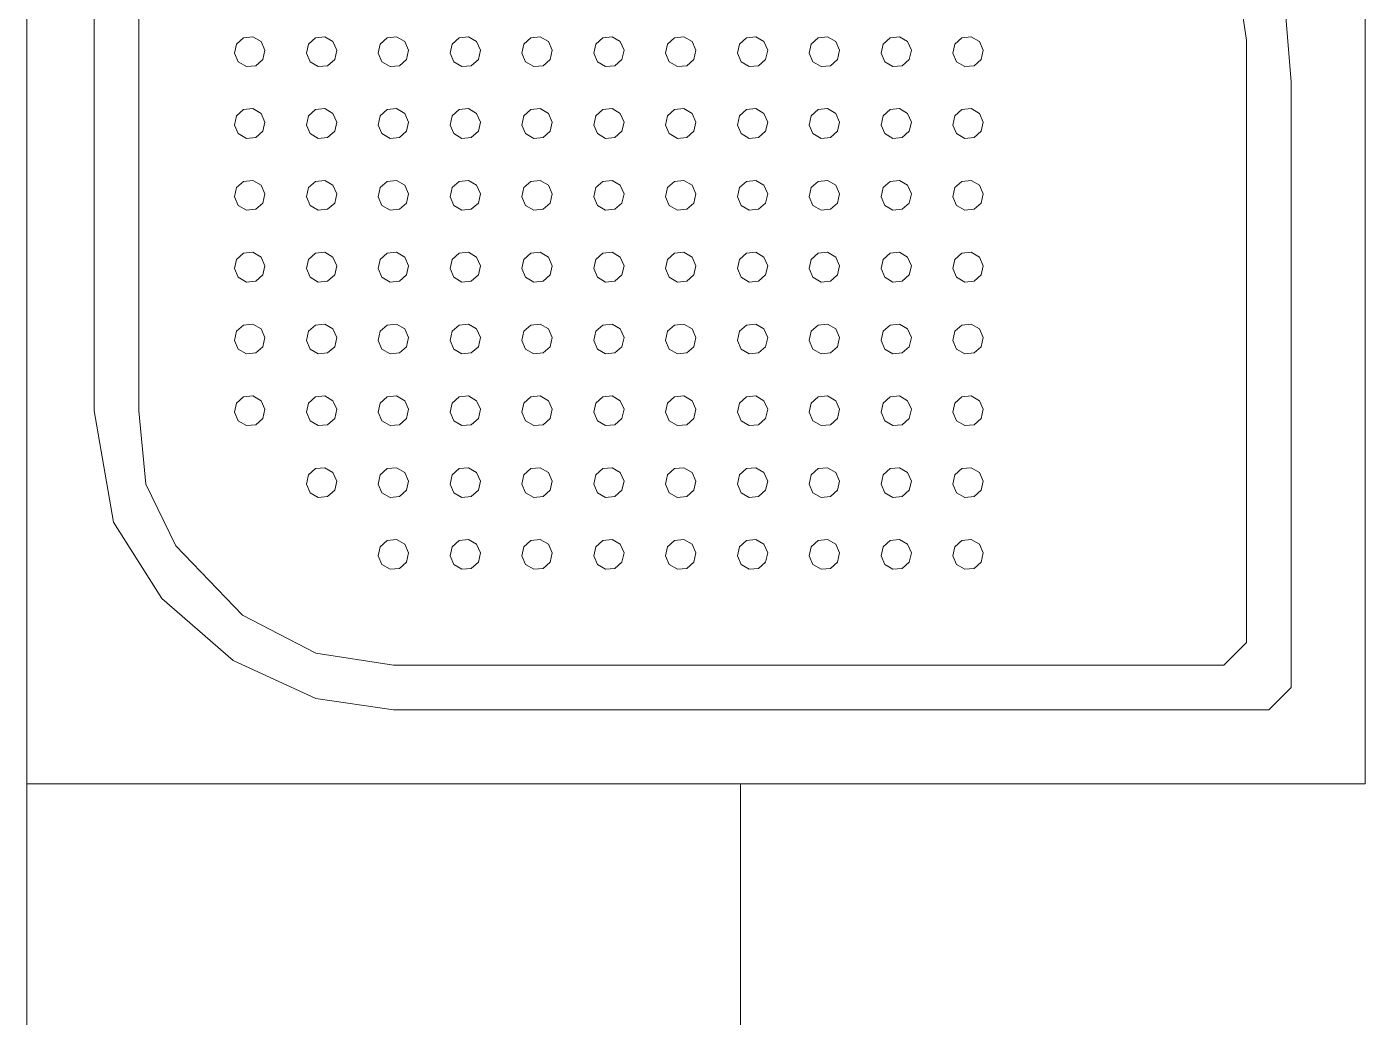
# Model space of a CAD drawing. Header units: millimetres. Extents: x -32 to 1412, y -324 to 2887.
# Drawn here: x 1043.791 to 1044.541, y 2057.228 to 2057.784 of the extents above; entities that cross this region are included whole.
import ezdxf

# ---------------------------------------------------------------- set-up
doc = ezdxf.new("R2010")
doc.units = ezdxf.units.MM
doc.header["$LTSCALE"] = 0.5
doc.layers.add('arquitetura', color=252, linetype='CONTINUOUS', lineweight=5)

msp = doc.modelspace()

# ---------------------------------------------------------------- linework, layer by layer
at = {"layer": 'arquitetura', "color": 252}
for p, q in [((1043.79123, 2058.10913), (1043.79123, 2057.35913)), ((1043.79123, 2058.10913), (1043.79123, 2056.40913)), ((1043.79123, 2057.77643), (1043.79123, 2056.67643)), ((1043.79123, 2056.67643), (1043.79123, 2057.77643)), ((1043.79123, 2057.35913), (1044.19123, 2057.35913)), ((1044.19123, 2057.20913), (1044.19123, 2057.35913))]:
    msp.add_line(p, q, dxfattribs=at)
at = {"layer": 'arquitetura'}
for p, q in [((1043.82895, 2057.5683), (1043.82895, 2058.05884)), ((1043.85411, 2057.5683), (1043.85411, 2058.03368)), ((1044.47462, 2057.77601), (1044.46981, 2057.80928)), ((1044.49977, 2057.7527), (1044.49683, 2057.78919)), ((1043.9088, 2057.77387), (1043.91274, 2057.77737)), ((1043.91274, 2057.77737), (1043.918, 2057.77788)), ((1043.918, 2057.77788), (1043.92254, 2057.77521)), ((1043.92254, 2057.77521), (1043.92465, 2057.77037)), ((1043.94905, 2057.77387), (1043.95299, 2057.77737)), ((1043.95299, 2057.77737), (1043.95824, 2057.77788)), ((1043.95824, 2057.77788), (1043.96279, 2057.77521)), ((1043.96279, 2057.77521), (1043.9649, 2057.77037)), ((1043.9893, 2057.77387), (1043.99324, 2057.77737)), ((1043.99324, 2057.77737), (1043.99849, 2057.77788)), ((1043.99849, 2057.77788), (1044.00304, 2057.77521)), ((1044.00304, 2057.77521), (1044.00515, 2057.77037)), ((1044.02955, 2057.77387), (1044.03349, 2057.77737)), ((1044.03349, 2057.77737), (1044.03874, 2057.77788)), ((1044.03874, 2057.77788), (1044.04329, 2057.77521)), ((1044.04329, 2057.77521), (1044.0454, 2057.77037)), ((1044.06979, 2057.77387), (1044.07374, 2057.77737)), ((1044.07374, 2057.77737), (1044.07899, 2057.77788)), ((1044.07899, 2057.77788), (1044.08354, 2057.77521)), ((1044.08354, 2057.77521), (1044.08565, 2057.77037)), ((1044.11004, 2057.77387), (1044.11399, 2057.77737)), ((1044.11399, 2057.77737), (1044.11924, 2057.77788)), ((1044.11924, 2057.77788), (1044.12379, 2057.77521)), ((1044.12379, 2057.77521), (1044.1259, 2057.77037)), ((1044.15029, 2057.77387), (1044.15424, 2057.77737)), ((1044.15424, 2057.77737), (1044.15949, 2057.77788)), ((1044.15949, 2057.77788), (1044.16404, 2057.77521)), ((1044.16404, 2057.77521), (1044.16615, 2057.77037)), ((1044.19054, 2057.77387), (1044.19449, 2057.77737)), ((1044.19449, 2057.77737), (1044.19974, 2057.77788)), ((1044.19974, 2057.77788), (1044.20429, 2057.77521)), ((1044.20429, 2057.77521), (1044.2064, 2057.77037)), ((1044.23079, 2057.77387), (1044.23474, 2057.77737)), ((1044.23474, 2057.77737), (1044.23999, 2057.77788)), ((1044.23999, 2057.77788), (1044.24454, 2057.77521)), ((1044.24454, 2057.77521), (1044.24665, 2057.77037)), ((1044.27104, 2057.77387), (1044.27499, 2057.77737)), ((1044.27499, 2057.77737), (1044.28024, 2057.77788)), ((1044.28024, 2057.77788), (1044.28479, 2057.77521)), ((1044.28479, 2057.77521), (1044.2869, 2057.77037)), ((1044.31129, 2057.77387), (1044.31524, 2057.77737)), ((1044.31524, 2057.77737), (1044.32049, 2057.77788)), ((1044.32049, 2057.77788), (1044.32504, 2057.77521)), ((1044.32504, 2057.77521), (1044.32715, 2057.77037)), ((1044.47462, 2057.77601), (1044.47462, 2057.43833)), ((1043.90766, 2057.76872), (1043.9088, 2057.77387)), ((1043.90977, 2057.76388), (1043.90766, 2057.76872)), ((1043.92465, 2057.77037), (1043.92352, 2057.76522)), ((1043.94791, 2057.76872), (1043.94905, 2057.77387)), ((1043.95002, 2057.76388), (1043.94791, 2057.76872)), ((1043.9649, 2057.77037), (1043.96377, 2057.76522)), ((1043.98816, 2057.76872), (1043.9893, 2057.77387)), ((1043.99027, 2057.76388), (1043.98816, 2057.76872)), ((1044.00515, 2057.77037), (1044.00402, 2057.76522)), ((1044.02841, 2057.76872), (1044.02955, 2057.77387)), ((1044.03052, 2057.76388), (1044.02841, 2057.76872)), ((1044.0454, 2057.77037), (1044.04427, 2057.76522)), ((1044.06866, 2057.76872), (1044.06979, 2057.77387)), ((1044.07077, 2057.76388), (1044.06866, 2057.76872)), ((1044.08565, 2057.77037), (1044.08452, 2057.76522)), ((1044.10891, 2057.76872), (1044.11004, 2057.77387)), ((1044.11102, 2057.76388), (1044.10891, 2057.76872)), ((1044.1259, 2057.77037), (1044.12476, 2057.76522)), ((1044.14916, 2057.76872), (1044.15029, 2057.77387)), ((1044.15127, 2057.76388), (1044.14916, 2057.76872)), ((1044.16615, 2057.77037), (1044.16501, 2057.76522)), ((1044.18941, 2057.76872), (1044.19054, 2057.77387)), ((1044.19152, 2057.76388), (1044.18941, 2057.76872)), ((1044.2064, 2057.77037), (1044.20526, 2057.76522)), ((1044.22966, 2057.76872), (1044.23079, 2057.77387)), ((1044.23177, 2057.76388), (1044.22966, 2057.76872)), ((1044.24665, 2057.77037), (1044.24551, 2057.76522)), ((1044.26991, 2057.76872), (1044.27104, 2057.77387)), ((1044.27202, 2057.76388), (1044.26991, 2057.76872)), ((1044.2869, 2057.77037), (1044.28576, 2057.76522)), ((1044.31016, 2057.76872), (1044.31129, 2057.77387)), ((1044.31226, 2057.76388), (1044.31016, 2057.76872)), ((1044.32715, 2057.77037), (1044.32601, 2057.76522)), ((1043.91432, 2057.76121), (1043.90977, 2057.76388)), ((1043.91957, 2057.76172), (1043.91432, 2057.76121)), ((1043.92352, 2057.76522), (1043.91957, 2057.76172)), ((1043.95457, 2057.76121), (1043.95002, 2057.76388)), ((1043.95982, 2057.76172), (1043.95457, 2057.76121)), ((1043.96377, 2057.76522), (1043.95982, 2057.76172)), ((1043.99482, 2057.76121), (1043.99027, 2057.76388)), ((1044.00007, 2057.76172), (1043.99482, 2057.76121)), ((1044.00402, 2057.76522), (1044.00007, 2057.76172)), ((1044.03507, 2057.76121), (1044.03052, 2057.76388)), ((1044.04032, 2057.76172), (1044.03507, 2057.76121)), ((1044.04427, 2057.76522), (1044.04032, 2057.76172)), ((1044.07532, 2057.76121), (1044.07077, 2057.76388)), ((1044.08057, 2057.76172), (1044.07532, 2057.76121)), ((1044.08452, 2057.76522), (1044.08057, 2057.76172)), ((1044.11557, 2057.76121), (1044.11102, 2057.76388)), ((1044.12082, 2057.76172), (1044.11557, 2057.76121)), ((1044.12476, 2057.76522), (1044.12082, 2057.76172)), ((1044.15582, 2057.76121), (1044.15127, 2057.76388)), ((1044.16107, 2057.76172), (1044.15582, 2057.76121)), ((1044.16501, 2057.76522), (1044.16107, 2057.76172)), ((1044.19607, 2057.76121), (1044.19152, 2057.76388)), ((1044.20132, 2057.76172), (1044.19607, 2057.76121)), ((1044.20526, 2057.76522), (1044.20132, 2057.76172)), ((1044.23631, 2057.76121), (1044.23177, 2057.76388)), ((1044.24157, 2057.76172), (1044.23631, 2057.76121)), ((1044.24551, 2057.76522), (1044.24157, 2057.76172)), ((1044.27656, 2057.76121), (1044.27202, 2057.76388)), ((1044.28181, 2057.76172), (1044.27656, 2057.76121)), ((1044.28576, 2057.76522), (1044.28181, 2057.76172)), ((1044.31681, 2057.76121), (1044.31226, 2057.76388)), ((1044.32206, 2057.76172), (1044.31681, 2057.76121)), ((1044.32601, 2057.76522), (1044.32206, 2057.76172)), ((1044.49977, 2057.7527), (1044.49977, 2057.41317)), ((1043.9088, 2057.73362), (1043.91274, 2057.73712)), ((1043.91274, 2057.73712), (1043.918, 2057.73763)), ((1043.918, 2057.73763), (1043.92254, 2057.73496)), ((1043.94905, 2057.73362), (1043.95299, 2057.73712)), ((1043.95299, 2057.73712), (1043.95824, 2057.73763)), ((1043.95824, 2057.73763), (1043.96279, 2057.73496)), ((1043.9893, 2057.73362), (1043.99324, 2057.73712)), ((1043.99324, 2057.73712), (1043.99849, 2057.73763)), ((1043.99849, 2057.73763), (1044.00304, 2057.73496)), ((1044.02955, 2057.73362), (1044.03349, 2057.73712)), ((1044.03349, 2057.73712), (1044.03874, 2057.73763)), ((1044.03874, 2057.73763), (1044.04329, 2057.73496)), ((1044.06979, 2057.73362), (1044.07374, 2057.73712)), ((1044.07374, 2057.73712), (1044.07899, 2057.73763)), ((1044.07899, 2057.73763), (1044.08354, 2057.73496)), ((1044.11004, 2057.73362), (1044.11399, 2057.73712)), ((1044.11399, 2057.73712), (1044.11924, 2057.73763)), ((1044.11924, 2057.73763), (1044.12379, 2057.73496)), ((1044.15029, 2057.73362), (1044.15424, 2057.73712)), ((1044.15424, 2057.73712), (1044.15949, 2057.73763)), ((1044.15949, 2057.73763), (1044.16404, 2057.73496)), ((1044.19054, 2057.73362), (1044.19449, 2057.73712)), ((1044.19449, 2057.73712), (1044.19974, 2057.73763)), ((1044.19974, 2057.73763), (1044.20429, 2057.73496)), ((1044.23079, 2057.73362), (1044.23474, 2057.73712)), ((1044.23474, 2057.73712), (1044.23999, 2057.73763)), ((1044.23999, 2057.73763), (1044.24454, 2057.73496)), ((1044.27104, 2057.73362), (1044.27499, 2057.73712)), ((1044.27499, 2057.73712), (1044.28024, 2057.73763)), ((1044.28024, 2057.73763), (1044.28479, 2057.73496)), ((1044.31129, 2057.73362), (1044.31524, 2057.73712)), ((1044.31524, 2057.73712), (1044.32049, 2057.73763)), ((1044.32049, 2057.73763), (1044.32504, 2057.73496)), ((1043.90766, 2057.72847), (1043.9088, 2057.73362)), ((1043.92254, 2057.73496), (1043.92465, 2057.73012)), ((1043.92465, 2057.73012), (1043.92352, 2057.72497)), ((1043.94791, 2057.72847), (1043.94905, 2057.73362)), ((1043.96279, 2057.73496), (1043.9649, 2057.73012)), ((1043.9649, 2057.73012), (1043.96377, 2057.72497)), ((1043.98816, 2057.72847), (1043.9893, 2057.73362)), ((1044.00304, 2057.73496), (1044.00515, 2057.73012)), ((1044.00515, 2057.73012), (1044.00402, 2057.72497)), ((1044.02841, 2057.72847), (1044.02955, 2057.73362)), ((1044.04329, 2057.73496), (1044.0454, 2057.73012)), ((1044.0454, 2057.73012), (1044.04427, 2057.72497)), ((1044.06866, 2057.72847), (1044.06979, 2057.73362)), ((1044.08354, 2057.73496), (1044.08565, 2057.73012)), ((1044.08565, 2057.73012), (1044.08452, 2057.72497)), ((1044.10891, 2057.72847), (1044.11004, 2057.73362)), ((1044.12379, 2057.73496), (1044.1259, 2057.73012)), ((1044.1259, 2057.73012), (1044.12476, 2057.72497)), ((1044.14916, 2057.72847), (1044.15029, 2057.73362)), ((1044.16404, 2057.73496), (1044.16615, 2057.73012)), ((1044.16615, 2057.73012), (1044.16501, 2057.72497)), ((1044.18941, 2057.72847), (1044.19054, 2057.73362)), ((1044.20429, 2057.73496), (1044.2064, 2057.73012)), ((1044.2064, 2057.73012), (1044.20526, 2057.72497)), ((1044.22966, 2057.72847), (1044.23079, 2057.73362)), ((1044.24454, 2057.73496), (1044.24665, 2057.73012)), ((1044.24665, 2057.73012), (1044.24551, 2057.72497)), ((1044.26991, 2057.72847), (1044.27104, 2057.73362)), ((1044.28479, 2057.73496), (1044.2869, 2057.73012)), ((1044.2869, 2057.73012), (1044.28576, 2057.72497)), ((1044.31016, 2057.72847), (1044.31129, 2057.73362)), ((1044.32504, 2057.73496), (1044.32715, 2057.73012)), ((1044.32715, 2057.73012), (1044.32601, 2057.72497)), ((1043.90977, 2057.72363), (1043.90766, 2057.72847)), ((1043.91432, 2057.72096), (1043.90977, 2057.72363)), ((1043.92352, 2057.72497), (1043.91957, 2057.72147)), ((1043.95002, 2057.72363), (1043.94791, 2057.72847)), ((1043.95457, 2057.72096), (1043.95002, 2057.72363)), ((1043.96377, 2057.72497), (1043.95982, 2057.72147)), ((1043.99027, 2057.72363), (1043.98816, 2057.72847)), ((1043.99482, 2057.72096), (1043.99027, 2057.72363)), ((1044.00402, 2057.72497), (1044.00007, 2057.72147)), ((1044.03052, 2057.72363), (1044.02841, 2057.72847)), ((1044.03507, 2057.72096), (1044.03052, 2057.72363)), ((1044.04427, 2057.72497), (1044.04032, 2057.72147)), ((1044.07077, 2057.72363), (1044.06866, 2057.72847)), ((1044.07532, 2057.72096), (1044.07077, 2057.72363)), ((1044.08452, 2057.72497), (1044.08057, 2057.72147)), ((1044.11102, 2057.72363), (1044.10891, 2057.72847)), ((1044.11557, 2057.72096), (1044.11102, 2057.72363)), ((1044.12476, 2057.72497), (1044.12082, 2057.72147)), ((1044.15127, 2057.72363), (1044.14916, 2057.72847)), ((1044.15582, 2057.72096), (1044.15127, 2057.72363)), ((1044.16501, 2057.72497), (1044.16107, 2057.72147)), ((1044.19152, 2057.72363), (1044.18941, 2057.72847)), ((1044.19607, 2057.72096), (1044.19152, 2057.72363)), ((1044.20526, 2057.72497), (1044.20132, 2057.72147)), ((1044.23177, 2057.72363), (1044.22966, 2057.72847)), ((1044.23631, 2057.72096), (1044.23177, 2057.72363)), ((1044.24551, 2057.72497), (1044.24157, 2057.72147)), ((1044.27202, 2057.72363), (1044.26991, 2057.72847)), ((1044.27656, 2057.72096), (1044.27202, 2057.72363)), ((1044.28576, 2057.72497), (1044.28181, 2057.72147)), ((1044.31226, 2057.72363), (1044.31016, 2057.72847)), ((1044.31681, 2057.72096), (1044.31226, 2057.72363)), ((1044.32601, 2057.72497), (1044.32206, 2057.72147)), ((1043.91957, 2057.72147), (1043.91432, 2057.72096)), ((1043.95982, 2057.72147), (1043.95457, 2057.72096)), ((1044.00007, 2057.72147), (1043.99482, 2057.72096)), ((1044.04032, 2057.72147), (1044.03507, 2057.72096)), ((1044.08057, 2057.72147), (1044.07532, 2057.72096)), ((1044.12082, 2057.72147), (1044.11557, 2057.72096)), ((1044.16107, 2057.72147), (1044.15582, 2057.72096)), ((1044.20132, 2057.72147), (1044.19607, 2057.72096)), ((1044.24157, 2057.72147), (1044.23631, 2057.72096)), ((1044.28181, 2057.72147), (1044.27656, 2057.72096)), ((1044.32206, 2057.72147), (1044.31681, 2057.72096)), ((1043.90766, 2057.68822), (1043.9088, 2057.69337)), ((1043.9088, 2057.69337), (1043.91274, 2057.69687)), ((1043.91274, 2057.69687), (1043.918, 2057.69738)), ((1043.918, 2057.69738), (1043.92254, 2057.69471)), ((1043.92254, 2057.69471), (1043.92465, 2057.68987)), ((1043.94791, 2057.68822), (1043.94905, 2057.69337)), ((1043.94905, 2057.69337), (1043.95299, 2057.69687)), ((1043.95299, 2057.69687), (1043.95824, 2057.69738)), ((1043.95824, 2057.69738), (1043.96279, 2057.69471)), ((1043.96279, 2057.69471), (1043.9649, 2057.68987)), ((1043.98816, 2057.68822), (1043.9893, 2057.69337)), ((1043.9893, 2057.69337), (1043.99324, 2057.69687)), ((1043.99324, 2057.69687), (1043.99849, 2057.69738)), ((1043.99849, 2057.69738), (1044.00304, 2057.69471)), ((1044.00304, 2057.69471), (1044.00515, 2057.68987)), ((1044.02841, 2057.68822), (1044.02955, 2057.69337)), ((1044.02955, 2057.69337), (1044.03349, 2057.69687)), ((1044.03349, 2057.69687), (1044.03874, 2057.69738)), ((1044.03874, 2057.69738), (1044.04329, 2057.69471)), ((1044.04329, 2057.69471), (1044.0454, 2057.68987)), ((1044.06866, 2057.68822), (1044.06979, 2057.69337)), ((1044.06979, 2057.69337), (1044.07374, 2057.69687)), ((1044.07374, 2057.69687), (1044.07899, 2057.69738)), ((1044.07899, 2057.69738), (1044.08354, 2057.69471)), ((1044.08354, 2057.69471), (1044.08565, 2057.68987)), ((1044.10891, 2057.68822), (1044.11004, 2057.69337)), ((1044.11004, 2057.69337), (1044.11399, 2057.69687)), ((1044.11399, 2057.69687), (1044.11924, 2057.69738)), ((1044.11924, 2057.69738), (1044.12379, 2057.69471)), ((1044.12379, 2057.69471), (1044.1259, 2057.68987)), ((1044.14916, 2057.68822), (1044.15029, 2057.69337)), ((1044.15029, 2057.69337), (1044.15424, 2057.69687)), ((1044.15424, 2057.69687), (1044.15949, 2057.69738)), ((1044.15949, 2057.69738), (1044.16404, 2057.69471)), ((1044.16404, 2057.69471), (1044.16615, 2057.68987)), ((1044.18941, 2057.68822), (1044.19054, 2057.69337)), ((1044.19054, 2057.69337), (1044.19449, 2057.69687)), ((1044.19449, 2057.69687), (1044.19974, 2057.69738)), ((1044.19974, 2057.69738), (1044.20429, 2057.69471)), ((1044.20429, 2057.69471), (1044.2064, 2057.68987)), ((1044.22966, 2057.68822), (1044.23079, 2057.69337)), ((1044.23079, 2057.69337), (1044.23474, 2057.69687)), ((1044.23474, 2057.69687), (1044.23999, 2057.69738)), ((1044.23999, 2057.69738), (1044.24454, 2057.69471)), ((1044.24454, 2057.69471), (1044.24665, 2057.68987)), ((1044.26991, 2057.68822), (1044.27104, 2057.69337)), ((1044.27104, 2057.69337), (1044.27499, 2057.69687)), ((1044.27499, 2057.69687), (1044.28024, 2057.69738)), ((1044.28024, 2057.69738), (1044.28479, 2057.69471)), ((1044.28479, 2057.69471), (1044.2869, 2057.68987)), ((1044.31016, 2057.68822), (1044.31129, 2057.69337)), ((1044.31129, 2057.69337), (1044.31524, 2057.69687)), ((1044.31524, 2057.69687), (1044.32049, 2057.69738)), ((1044.32049, 2057.69738), (1044.32504, 2057.69471)), ((1044.32504, 2057.69471), (1044.32715, 2057.68987)), ((1043.90977, 2057.68338), (1043.90766, 2057.68822)), ((1043.92352, 2057.68472), (1043.91957, 2057.68122)), ((1043.92465, 2057.68987), (1043.92352, 2057.68472)), ((1043.95002, 2057.68338), (1043.94791, 2057.68822)), ((1043.96377, 2057.68472), (1043.95982, 2057.68122)), ((1043.9649, 2057.68987), (1043.96377, 2057.68472)), ((1043.99027, 2057.68338), (1043.98816, 2057.68822)), ((1044.00402, 2057.68472), (1044.00007, 2057.68122)), ((1044.00515, 2057.68987), (1044.00402, 2057.68472)), ((1044.03052, 2057.68338), (1044.02841, 2057.68822)), ((1044.04427, 2057.68472), (1044.04032, 2057.68122)), ((1044.0454, 2057.68987), (1044.04427, 2057.68472)), ((1044.07077, 2057.68338), (1044.06866, 2057.68822)), ((1044.08452, 2057.68472), (1044.08057, 2057.68122)), ((1044.08565, 2057.68987), (1044.08452, 2057.68472)), ((1044.11102, 2057.68338), (1044.10891, 2057.68822)), ((1044.12476, 2057.68472), (1044.12082, 2057.68122)), ((1044.1259, 2057.68987), (1044.12476, 2057.68472)), ((1044.15127, 2057.68338), (1044.14916, 2057.68822)), ((1044.16501, 2057.68472), (1044.16107, 2057.68122)), ((1044.16615, 2057.68987), (1044.16501, 2057.68472)), ((1044.19152, 2057.68338), (1044.18941, 2057.68822)), ((1044.20526, 2057.68472), (1044.20132, 2057.68122)), ((1044.2064, 2057.68987), (1044.20526, 2057.68472)), ((1044.23177, 2057.68338), (1044.22966, 2057.68822)), ((1044.24551, 2057.68472), (1044.24157, 2057.68122)), ((1044.24665, 2057.68987), (1044.24551, 2057.68472)), ((1044.27202, 2057.68338), (1044.26991, 2057.68822)), ((1044.28576, 2057.68472), (1044.28181, 2057.68122)), ((1044.2869, 2057.68987), (1044.28576, 2057.68472)), ((1044.31226, 2057.68338), (1044.31016, 2057.68822)), ((1044.32601, 2057.68472), (1044.32206, 2057.68122)), ((1044.32715, 2057.68987), (1044.32601, 2057.68472)), ((1043.91432, 2057.68071), (1043.90977, 2057.68338)), ((1043.91957, 2057.68122), (1043.91432, 2057.68071)), ((1043.95457, 2057.68071), (1043.95002, 2057.68338)), ((1043.95982, 2057.68122), (1043.95457, 2057.68071)), ((1043.99482, 2057.68071), (1043.99027, 2057.68338)), ((1044.00007, 2057.68122), (1043.99482, 2057.68071)), ((1044.03507, 2057.68071), (1044.03052, 2057.68338)), ((1044.04032, 2057.68122), (1044.03507, 2057.68071)), ((1044.07532, 2057.68071), (1044.07077, 2057.68338)), ((1044.08057, 2057.68122), (1044.07532, 2057.68071)), ((1044.11557, 2057.68071), (1044.11102, 2057.68338)), ((1044.12082, 2057.68122), (1044.11557, 2057.68071)), ((1044.15582, 2057.68071), (1044.15127, 2057.68338)), ((1044.16107, 2057.68122), (1044.15582, 2057.68071)), ((1044.19607, 2057.68071), (1044.19152, 2057.68338)), ((1044.20132, 2057.68122), (1044.19607, 2057.68071)), ((1044.23631, 2057.68071), (1044.23177, 2057.68338)), ((1044.24157, 2057.68122), (1044.23631, 2057.68071)), ((1044.27656, 2057.68071), (1044.27202, 2057.68338)), ((1044.28181, 2057.68122), (1044.27656, 2057.68071)), ((1044.31681, 2057.68071), (1044.31226, 2057.68338)), ((1044.32206, 2057.68122), (1044.31681, 2057.68071)), ((1043.9088, 2057.65312), (1043.91274, 2057.65662)), ((1043.91274, 2057.65662), (1043.918, 2057.65713)), ((1043.918, 2057.65713), (1043.92254, 2057.65446)), ((1043.94905, 2057.65312), (1043.95299, 2057.65662)), ((1043.95299, 2057.65662), (1043.95824, 2057.65713)), ((1043.95824, 2057.65713), (1043.96279, 2057.65446)), ((1043.9893, 2057.65312), (1043.99324, 2057.65662)), ((1043.99324, 2057.65662), (1043.99849, 2057.65713)), ((1043.99849, 2057.65713), (1044.00304, 2057.65446)), ((1044.02955, 2057.65312), (1044.03349, 2057.65662)), ((1044.03349, 2057.65662), (1044.03874, 2057.65713)), ((1044.03874, 2057.65713), (1044.04329, 2057.65446)), ((1044.06979, 2057.65312), (1044.07374, 2057.65662)), ((1044.07374, 2057.65662), (1044.07899, 2057.65713)), ((1044.07899, 2057.65713), (1044.08354, 2057.65446)), ((1044.11004, 2057.65312), (1044.11399, 2057.65662)), ((1044.11399, 2057.65662), (1044.11924, 2057.65713)), ((1044.11924, 2057.65713), (1044.12379, 2057.65446)), ((1044.15029, 2057.65312), (1044.15424, 2057.65662)), ((1044.15424, 2057.65662), (1044.15949, 2057.65713)), ((1044.15949, 2057.65713), (1044.16404, 2057.65446)), ((1044.19054, 2057.65312), (1044.19449, 2057.65662)), ((1044.19449, 2057.65662), (1044.19974, 2057.65713)), ((1044.19974, 2057.65713), (1044.20429, 2057.65446)), ((1044.23079, 2057.65312), (1044.23474, 2057.65662)), ((1044.23474, 2057.65662), (1044.23999, 2057.65713)), ((1044.23999, 2057.65713), (1044.24454, 2057.65446)), ((1044.27104, 2057.65312), (1044.27499, 2057.65662)), ((1044.27499, 2057.65662), (1044.28024, 2057.65713)), ((1044.28024, 2057.65713), (1044.28479, 2057.65446)), ((1044.31129, 2057.65312), (1044.31524, 2057.65662)), ((1044.31524, 2057.65662), (1044.32049, 2057.65713)), ((1044.32049, 2057.65713), (1044.32504, 2057.65446)), ((1043.90766, 2057.64797), (1043.9088, 2057.65312)), ((1043.90977, 2057.64313), (1043.90766, 2057.64797)), ((1043.92254, 2057.65446), (1043.92465, 2057.64962)), ((1043.92465, 2057.64962), (1043.92352, 2057.64447)), ((1043.94791, 2057.64797), (1043.94905, 2057.65312)), ((1043.95002, 2057.64313), (1043.94791, 2057.64797)), ((1043.96279, 2057.65446), (1043.9649, 2057.64962)), ((1043.9649, 2057.64962), (1043.96377, 2057.64447)), ((1043.98816, 2057.64797), (1043.9893, 2057.65312)), ((1043.99027, 2057.64313), (1043.98816, 2057.64797)), ((1044.00304, 2057.65446), (1044.00515, 2057.64962)), ((1044.00515, 2057.64962), (1044.00402, 2057.64447)), ((1044.02841, 2057.64797), (1044.02955, 2057.65312)), ((1044.03052, 2057.64313), (1044.02841, 2057.64797)), ((1044.04329, 2057.65446), (1044.0454, 2057.64962)), ((1044.0454, 2057.64962), (1044.04427, 2057.64447)), ((1044.06866, 2057.64797), (1044.06979, 2057.65312)), ((1044.07077, 2057.64313), (1044.06866, 2057.64797)), ((1044.08354, 2057.65446), (1044.08565, 2057.64962)), ((1044.08565, 2057.64962), (1044.08452, 2057.64447)), ((1044.10891, 2057.64797), (1044.11004, 2057.65312)), ((1044.11102, 2057.64313), (1044.10891, 2057.64797)), ((1044.12379, 2057.65446), (1044.1259, 2057.64962)), ((1044.1259, 2057.64962), (1044.12476, 2057.64447)), ((1044.14916, 2057.64797), (1044.15029, 2057.65312)), ((1044.15127, 2057.64313), (1044.14916, 2057.64797)), ((1044.16404, 2057.65446), (1044.16615, 2057.64962)), ((1044.16615, 2057.64962), (1044.16501, 2057.64447)), ((1044.18941, 2057.64797), (1044.19054, 2057.65312)), ((1044.19152, 2057.64313), (1044.18941, 2057.64797)), ((1044.20429, 2057.65446), (1044.2064, 2057.64962)), ((1044.2064, 2057.64962), (1044.20526, 2057.64447)), ((1044.22966, 2057.64797), (1044.23079, 2057.65312)), ((1044.23177, 2057.64313), (1044.22966, 2057.64797)), ((1044.24454, 2057.65446), (1044.24665, 2057.64962)), ((1044.24665, 2057.64962), (1044.24551, 2057.64447)), ((1044.26991, 2057.64797), (1044.27104, 2057.65312)), ((1044.27202, 2057.64313), (1044.26991, 2057.64797)), ((1044.28479, 2057.65446), (1044.2869, 2057.64962)), ((1044.2869, 2057.64962), (1044.28576, 2057.64447)), ((1044.31016, 2057.64797), (1044.31129, 2057.65312)), ((1044.31226, 2057.64313), (1044.31016, 2057.64797)), ((1044.32504, 2057.65446), (1044.32715, 2057.64962)), ((1044.32715, 2057.64962), (1044.32601, 2057.64447)), ((1043.91432, 2057.64046), (1043.90977, 2057.64313)), ((1043.91957, 2057.64097), (1043.91432, 2057.64046)), ((1043.92352, 2057.64447), (1043.91957, 2057.64097)), ((1043.95457, 2057.64046), (1043.95002, 2057.64313)), ((1043.95982, 2057.64097), (1043.95457, 2057.64046)), ((1043.96377, 2057.64447), (1043.95982, 2057.64097)), ((1043.99482, 2057.64046), (1043.99027, 2057.64313)), ((1044.00007, 2057.64097), (1043.99482, 2057.64046)), ((1044.00402, 2057.64447), (1044.00007, 2057.64097)), ((1044.03507, 2057.64046), (1044.03052, 2057.64313)), ((1044.04032, 2057.64097), (1044.03507, 2057.64046)), ((1044.04427, 2057.64447), (1044.04032, 2057.64097)), ((1044.07532, 2057.64046), (1044.07077, 2057.64313)), ((1044.08057, 2057.64097), (1044.07532, 2057.64046)), ((1044.08452, 2057.64447), (1044.08057, 2057.64097)), ((1044.11557, 2057.64046), (1044.11102, 2057.64313)), ((1044.12082, 2057.64097), (1044.11557, 2057.64046)), ((1044.12476, 2057.64447), (1044.12082, 2057.64097)), ((1044.15582, 2057.64046), (1044.15127, 2057.64313)), ((1044.16107, 2057.64097), (1044.15582, 2057.64046)), ((1044.16501, 2057.64447), (1044.16107, 2057.64097)), ((1044.19607, 2057.64046), (1044.19152, 2057.64313)), ((1044.20132, 2057.64097), (1044.19607, 2057.64046)), ((1044.20526, 2057.64447), (1044.20132, 2057.64097)), ((1044.23631, 2057.64046), (1044.23177, 2057.64313)), ((1044.24157, 2057.64097), (1044.23631, 2057.64046)), ((1044.24551, 2057.64447), (1044.24157, 2057.64097)), ((1044.27656, 2057.64046), (1044.27202, 2057.64313)), ((1044.28181, 2057.64097), (1044.27656, 2057.64046)), ((1044.28576, 2057.64447), (1044.28181, 2057.64097)), ((1044.31681, 2057.64046), (1044.31226, 2057.64313)), ((1044.32206, 2057.64097), (1044.31681, 2057.64046)), ((1044.32601, 2057.64447), (1044.32206, 2057.64097)), ((1043.90766, 2057.60772), (1043.9088, 2057.61287)), ((1043.9088, 2057.61287), (1043.91274, 2057.61637)), ((1043.91274, 2057.61637), (1043.918, 2057.61688)), ((1043.918, 2057.61688), (1043.92254, 2057.61421)), ((1043.92254, 2057.61421), (1043.92465, 2057.60938)), ((1043.94791, 2057.60772), (1043.94905, 2057.61287)), ((1043.94905, 2057.61287), (1043.95299, 2057.61637)), ((1043.95299, 2057.61637), (1043.95824, 2057.61688)), ((1043.95824, 2057.61688), (1043.96279, 2057.61421)), ((1043.96279, 2057.61421), (1043.9649, 2057.60938)), ((1043.98816, 2057.60772), (1043.9893, 2057.61287)), ((1043.9893, 2057.61287), (1043.99324, 2057.61637)), ((1043.99324, 2057.61637), (1043.99849, 2057.61688)), ((1043.99849, 2057.61688), (1044.00304, 2057.61421)), ((1044.00304, 2057.61421), (1044.00515, 2057.60938)), ((1044.02841, 2057.60772), (1044.02955, 2057.61287)), ((1044.02955, 2057.61287), (1044.03349, 2057.61637)), ((1044.03349, 2057.61637), (1044.03874, 2057.61688)), ((1044.03874, 2057.61688), (1044.04329, 2057.61421)), ((1044.04329, 2057.61421), (1044.0454, 2057.60938)), ((1044.06866, 2057.60772), (1044.06979, 2057.61287)), ((1044.06979, 2057.61287), (1044.07374, 2057.61637)), ((1044.07374, 2057.61637), (1044.07899, 2057.61688)), ((1044.07899, 2057.61688), (1044.08354, 2057.61421)), ((1044.08354, 2057.61421), (1044.08565, 2057.60938)), ((1044.10891, 2057.60772), (1044.11004, 2057.61287)), ((1044.11004, 2057.61287), (1044.11399, 2057.61637)), ((1044.11399, 2057.61637), (1044.11924, 2057.61688)), ((1044.11924, 2057.61688), (1044.12379, 2057.61421)), ((1044.12379, 2057.61421), (1044.1259, 2057.60938)), ((1044.14916, 2057.60772), (1044.15029, 2057.61287)), ((1044.15029, 2057.61287), (1044.15424, 2057.61637)), ((1044.15424, 2057.61637), (1044.15949, 2057.61688)), ((1044.15949, 2057.61688), (1044.16404, 2057.61421)), ((1044.16404, 2057.61421), (1044.16615, 2057.60938)), ((1044.18941, 2057.60772), (1044.19054, 2057.61287)), ((1044.19054, 2057.61287), (1044.19449, 2057.61637)), ((1044.19449, 2057.61637), (1044.19974, 2057.61688)), ((1044.19974, 2057.61688), (1044.20429, 2057.61421)), ((1044.20429, 2057.61421), (1044.2064, 2057.60938)), ((1044.22966, 2057.60772), (1044.23079, 2057.61287)), ((1044.23079, 2057.61287), (1044.23474, 2057.61637)), ((1044.23474, 2057.61637), (1044.23999, 2057.61688)), ((1044.23999, 2057.61688), (1044.24454, 2057.61421)), ((1044.24454, 2057.61421), (1044.24665, 2057.60938)), ((1044.26991, 2057.60772), (1044.27104, 2057.61287)), ((1044.27104, 2057.61287), (1044.27499, 2057.61637)), ((1044.27499, 2057.61637), (1044.28024, 2057.61688)), ((1044.28024, 2057.61688), (1044.28479, 2057.61421)), ((1044.28479, 2057.61421), (1044.2869, 2057.60938)), ((1044.31016, 2057.60772), (1044.31129, 2057.61287)), ((1044.31129, 2057.61287), (1044.31524, 2057.61637)), ((1044.31524, 2057.61637), (1044.32049, 2057.61688)), ((1044.32049, 2057.61688), (1044.32504, 2057.61421)), ((1044.32504, 2057.61421), (1044.32715, 2057.60938)), ((1043.90977, 2057.60288), (1043.90766, 2057.60772)), ((1043.91432, 2057.60021), (1043.90977, 2057.60288)), ((1043.92352, 2057.60422), (1043.91957, 2057.60072)), ((1043.92465, 2057.60938), (1043.92352, 2057.60422)), ((1043.95002, 2057.60288), (1043.94791, 2057.60772)), ((1043.95457, 2057.60021), (1043.95002, 2057.60288)), ((1043.96377, 2057.60422), (1043.95982, 2057.60072)), ((1043.9649, 2057.60938), (1043.96377, 2057.60422)), ((1043.99027, 2057.60288), (1043.98816, 2057.60772)), ((1043.99482, 2057.60021), (1043.99027, 2057.60288)), ((1044.00402, 2057.60422), (1044.00007, 2057.60072)), ((1044.00515, 2057.60938), (1044.00402, 2057.60422)), ((1044.03052, 2057.60288), (1044.02841, 2057.60772)), ((1044.03507, 2057.60021), (1044.03052, 2057.60288)), ((1044.04427, 2057.60422), (1044.04032, 2057.60072)), ((1044.0454, 2057.60938), (1044.04427, 2057.60422)), ((1044.07077, 2057.60288), (1044.06866, 2057.60772)), ((1044.07532, 2057.60021), (1044.07077, 2057.60288)), ((1044.08452, 2057.60422), (1044.08057, 2057.60072)), ((1044.08565, 2057.60938), (1044.08452, 2057.60422)), ((1044.11102, 2057.60288), (1044.10891, 2057.60772)), ((1044.11557, 2057.60021), (1044.11102, 2057.60288)), ((1044.12476, 2057.60422), (1044.12082, 2057.60072)), ((1044.1259, 2057.60938), (1044.12476, 2057.60422)), ((1044.15127, 2057.60288), (1044.14916, 2057.60772)), ((1044.15582, 2057.60021), (1044.15127, 2057.60288)), ((1044.16501, 2057.60422), (1044.16107, 2057.60072)), ((1044.16615, 2057.60938), (1044.16501, 2057.60422)), ((1044.19152, 2057.60288), (1044.18941, 2057.60772)), ((1044.19607, 2057.60021), (1044.19152, 2057.60288)), ((1044.20526, 2057.60422), (1044.20132, 2057.60072)), ((1044.2064, 2057.60938), (1044.20526, 2057.60422)), ((1044.23177, 2057.60288), (1044.22966, 2057.60772)), ((1044.23631, 2057.60021), (1044.23177, 2057.60288)), ((1044.24551, 2057.60422), (1044.24157, 2057.60072)), ((1044.24665, 2057.60938), (1044.24551, 2057.60422)), ((1044.27202, 2057.60288), (1044.26991, 2057.60772)), ((1044.27656, 2057.60021), (1044.27202, 2057.60288)), ((1044.28576, 2057.60422), (1044.28181, 2057.60072)), ((1044.2869, 2057.60938), (1044.28576, 2057.60422)), ((1044.31226, 2057.60288), (1044.31016, 2057.60772)), ((1044.31681, 2057.60021), (1044.31226, 2057.60288)), ((1044.32601, 2057.60422), (1044.32206, 2057.60072)), ((1044.32715, 2057.60938), (1044.32601, 2057.60422)), ((1043.91957, 2057.60072), (1043.91432, 2057.60021)), ((1043.95982, 2057.60072), (1043.95457, 2057.60021)), ((1044.00007, 2057.60072), (1043.99482, 2057.60021)), ((1044.04032, 2057.60072), (1044.03507, 2057.60021)), ((1044.08057, 2057.60072), (1044.07532, 2057.60021)), ((1044.12082, 2057.60072), (1044.11557, 2057.60021)), ((1044.16107, 2057.60072), (1044.15582, 2057.60021)), ((1044.20132, 2057.60072), (1044.19607, 2057.60021)), ((1044.24157, 2057.60072), (1044.23631, 2057.60021)), ((1044.28181, 2057.60072), (1044.27656, 2057.60021)), ((1044.32206, 2057.60072), (1044.31681, 2057.60021)), ((1043.90766, 2057.56747), (1043.9088, 2057.57262)), ((1043.9088, 2057.57262), (1043.91274, 2057.57612)), ((1043.91274, 2057.57612), (1043.918, 2057.57663)), ((1043.918, 2057.57663), (1043.92254, 2057.57396)), ((1043.92254, 2057.57396), (1043.92465, 2057.56913)), ((1043.94791, 2057.56747), (1043.94905, 2057.57262)), ((1043.94905, 2057.57262), (1043.95299, 2057.57612)), ((1043.95299, 2057.57612), (1043.95824, 2057.57663)), ((1043.95824, 2057.57663), (1043.96279, 2057.57396)), ((1043.96279, 2057.57396), (1043.9649, 2057.56913)), ((1043.98816, 2057.56747), (1043.9893, 2057.57262)), ((1043.9893, 2057.57262), (1043.99324, 2057.57612)), ((1043.99324, 2057.57612), (1043.99849, 2057.57663)), ((1043.99849, 2057.57663), (1044.00304, 2057.57396)), ((1044.00304, 2057.57396), (1044.00515, 2057.56913)), ((1044.02841, 2057.56747), (1044.02955, 2057.57262)), ((1044.02955, 2057.57262), (1044.03349, 2057.57612)), ((1044.03349, 2057.57612), (1044.03874, 2057.57663)), ((1044.03874, 2057.57663), (1044.04329, 2057.57396)), ((1044.04329, 2057.57396), (1044.0454, 2057.56913)), ((1044.06866, 2057.56747), (1044.06979, 2057.57262)), ((1044.06979, 2057.57262), (1044.07374, 2057.57612)), ((1044.07374, 2057.57612), (1044.07899, 2057.57663)), ((1044.07899, 2057.57663), (1044.08354, 2057.57396)), ((1044.08354, 2057.57396), (1044.08565, 2057.56913)), ((1044.10891, 2057.56747), (1044.11004, 2057.57262)), ((1044.11004, 2057.57262), (1044.11399, 2057.57612)), ((1044.11399, 2057.57612), (1044.11924, 2057.57663)), ((1044.11924, 2057.57663), (1044.12379, 2057.57396)), ((1044.12379, 2057.57396), (1044.1259, 2057.56913)), ((1044.14916, 2057.56747), (1044.15029, 2057.57262)), ((1044.15029, 2057.57262), (1044.15424, 2057.57612)), ((1044.15424, 2057.57612), (1044.15949, 2057.57663)), ((1044.15949, 2057.57663), (1044.16404, 2057.57396)), ((1044.16404, 2057.57396), (1044.16615, 2057.56913)), ((1044.18941, 2057.56747), (1044.19054, 2057.57262)), ((1044.19054, 2057.57262), (1044.19449, 2057.57612)), ((1044.19449, 2057.57612), (1044.19974, 2057.57663)), ((1044.19974, 2057.57663), (1044.20429, 2057.57396)), ((1044.20429, 2057.57396), (1044.2064, 2057.56913)), ((1044.22966, 2057.56747), (1044.23079, 2057.57262)), ((1044.23079, 2057.57262), (1044.23474, 2057.57612)), ((1044.23474, 2057.57612), (1044.23999, 2057.57663)), ((1044.23999, 2057.57663), (1044.24454, 2057.57396)), ((1044.24454, 2057.57396), (1044.24665, 2057.56913)), ((1044.26991, 2057.56747), (1044.27104, 2057.57262)), ((1044.27104, 2057.57262), (1044.27499, 2057.57612)), ((1044.27499, 2057.57612), (1044.28024, 2057.57663)), ((1044.28024, 2057.57663), (1044.28479, 2057.57396)), ((1044.28479, 2057.57396), (1044.2869, 2057.56913)), ((1044.31016, 2057.56747), (1044.31129, 2057.57262)), ((1044.31129, 2057.57262), (1044.31524, 2057.57612)), ((1044.31524, 2057.57612), (1044.32049, 2057.57663)), ((1044.32049, 2057.57663), (1044.32504, 2057.57396)), ((1044.32504, 2057.57396), (1044.32715, 2057.56913)), ((1043.8399, 2057.50585), (1043.82895, 2057.5683)), ((1043.85795, 2057.52722), (1043.85411, 2057.5683)), ((1043.90977, 2057.56263), (1043.90766, 2057.56747)), ((1043.92465, 2057.56913), (1043.92352, 2057.56397)), ((1043.95002, 2057.56263), (1043.94791, 2057.56747)), ((1043.9649, 2057.56913), (1043.96377, 2057.56397)), ((1043.99027, 2057.56263), (1043.98816, 2057.56747)), ((1044.00515, 2057.56913), (1044.00402, 2057.56397)), ((1044.03052, 2057.56263), (1044.02841, 2057.56747)), ((1044.0454, 2057.56913), (1044.04427, 2057.56397)), ((1044.07077, 2057.56263), (1044.06866, 2057.56747)), ((1044.08565, 2057.56913), (1044.08452, 2057.56397)), ((1044.11102, 2057.56263), (1044.10891, 2057.56747)), ((1044.1259, 2057.56913), (1044.12476, 2057.56397)), ((1044.15127, 2057.56263), (1044.14916, 2057.56747)), ((1044.16615, 2057.56913), (1044.16501, 2057.56397)), ((1044.19152, 2057.56263), (1044.18941, 2057.56747)), ((1044.2064, 2057.56913), (1044.20526, 2057.56397)), ((1044.23177, 2057.56263), (1044.22966, 2057.56747)), ((1044.24665, 2057.56913), (1044.24551, 2057.56397)), ((1044.27202, 2057.56263), (1044.26991, 2057.56747)), ((1044.2869, 2057.56913), (1044.28576, 2057.56397)), ((1044.31226, 2057.56263), (1044.31016, 2057.56747)), ((1044.32715, 2057.56913), (1044.32601, 2057.56397)), ((1043.91432, 2057.55996), (1043.90977, 2057.56263)), ((1043.91957, 2057.56047), (1043.91432, 2057.55996)), ((1043.92352, 2057.56397), (1043.91957, 2057.56047)), ((1043.95457, 2057.55996), (1043.95002, 2057.56263)), ((1043.95982, 2057.56047), (1043.95457, 2057.55996)), ((1043.96377, 2057.56397), (1043.95982, 2057.56047)), ((1043.99482, 2057.55996), (1043.99027, 2057.56263)), ((1044.00007, 2057.56047), (1043.99482, 2057.55996)), ((1044.00402, 2057.56397), (1044.00007, 2057.56047)), ((1044.03507, 2057.55996), (1044.03052, 2057.56263)), ((1044.04032, 2057.56047), (1044.03507, 2057.55996)), ((1044.04427, 2057.56397), (1044.04032, 2057.56047)), ((1044.07532, 2057.55996), (1044.07077, 2057.56263)), ((1044.08057, 2057.56047), (1044.07532, 2057.55996)), ((1044.08452, 2057.56397), (1044.08057, 2057.56047)), ((1044.11557, 2057.55996), (1044.11102, 2057.56263)), ((1044.12082, 2057.56047), (1044.11557, 2057.55996)), ((1044.12476, 2057.56397), (1044.12082, 2057.56047)), ((1044.15582, 2057.55996), (1044.15127, 2057.56263)), ((1044.16107, 2057.56047), (1044.15582, 2057.55996)), ((1044.16501, 2057.56397), (1044.16107, 2057.56047)), ((1044.19607, 2057.55996), (1044.19152, 2057.56263)), ((1044.20132, 2057.56047), (1044.19607, 2057.55996)), ((1044.20526, 2057.56397), (1044.20132, 2057.56047)), ((1044.23631, 2057.55996), (1044.23177, 2057.56263)), ((1044.24157, 2057.56047), (1044.23631, 2057.55996)), ((1044.24551, 2057.56397), (1044.24157, 2057.56047)), ((1044.27656, 2057.55996), (1044.27202, 2057.56263)), ((1044.28181, 2057.56047), (1044.27656, 2057.55996)), ((1044.28576, 2057.56397), (1044.28181, 2057.56047)), ((1044.31681, 2057.55996), (1044.31226, 2057.56263)), ((1044.32206, 2057.56047), (1044.31681, 2057.55996)), ((1044.32601, 2057.56397), (1044.32206, 2057.56047)), ((1043.94905, 2057.53237), (1043.95299, 2057.53587)), ((1043.95299, 2057.53587), (1043.95824, 2057.53638)), ((1043.95824, 2057.53638), (1043.96279, 2057.53371)), ((1043.9893, 2057.53237), (1043.99324, 2057.53587)), ((1043.99324, 2057.53587), (1043.99849, 2057.53638)), ((1043.99849, 2057.53638), (1044.00304, 2057.53371)), ((1044.02955, 2057.53237), (1044.03349, 2057.53587)), ((1044.03349, 2057.53587), (1044.03874, 2057.53638)), ((1044.03874, 2057.53638), (1044.04329, 2057.53371)), ((1044.06979, 2057.53237), (1044.07374, 2057.53587)), ((1044.07374, 2057.53587), (1044.07899, 2057.53638)), ((1044.07899, 2057.53638), (1044.08354, 2057.53371)), ((1044.11004, 2057.53237), (1044.11399, 2057.53587)), ((1044.11399, 2057.53587), (1044.11924, 2057.53638)), ((1044.11924, 2057.53638), (1044.12379, 2057.53371)), ((1044.15029, 2057.53237), (1044.15424, 2057.53587)), ((1044.15424, 2057.53587), (1044.15949, 2057.53638)), ((1044.15949, 2057.53638), (1044.16404, 2057.53371)), ((1044.19054, 2057.53237), (1044.19449, 2057.53587)), ((1044.19449, 2057.53587), (1044.19974, 2057.53638)), ((1044.19974, 2057.53638), (1044.20429, 2057.53371)), ((1044.23079, 2057.53237), (1044.23474, 2057.53587)), ((1044.23474, 2057.53587), (1044.23999, 2057.53638)), ((1044.23999, 2057.53638), (1044.24454, 2057.53371)), ((1044.27104, 2057.53237), (1044.27499, 2057.53587)), ((1044.27499, 2057.53587), (1044.28024, 2057.53638)), ((1044.28024, 2057.53638), (1044.28479, 2057.53371)), ((1044.31129, 2057.53237), (1044.31524, 2057.53587)), ((1044.31524, 2057.53587), (1044.32049, 2057.53638)), ((1044.32049, 2057.53638), (1044.32504, 2057.53371)), ((1043.87473, 2057.49255), (1043.85795, 2057.52722)), ((1043.94791, 2057.52722), (1043.94905, 2057.53237)), ((1043.95002, 2057.52238), (1043.94791, 2057.52722)), ((1043.96279, 2057.53371), (1043.9649, 2057.52888)), ((1043.9649, 2057.52888), (1043.96377, 2057.52372)), ((1043.98816, 2057.52722), (1043.9893, 2057.53237)), ((1043.99027, 2057.52238), (1043.98816, 2057.52722)), ((1044.00304, 2057.53371), (1044.00515, 2057.52888)), ((1044.00515, 2057.52888), (1044.00402, 2057.52372)), ((1044.02841, 2057.52722), (1044.02955, 2057.53237)), ((1044.03052, 2057.52238), (1044.02841, 2057.52722)), ((1044.04329, 2057.53371), (1044.0454, 2057.52888)), ((1044.0454, 2057.52888), (1044.04427, 2057.52372)), ((1044.06866, 2057.52722), (1044.06979, 2057.53237)), ((1044.07077, 2057.52238), (1044.06866, 2057.52722)), ((1044.08354, 2057.53371), (1044.08565, 2057.52888)), ((1044.08565, 2057.52888), (1044.08452, 2057.52372)), ((1044.10891, 2057.52722), (1044.11004, 2057.53237)), ((1044.11102, 2057.52238), (1044.10891, 2057.52722)), ((1044.12379, 2057.53371), (1044.1259, 2057.52888)), ((1044.1259, 2057.52888), (1044.12476, 2057.52372)), ((1044.14916, 2057.52722), (1044.15029, 2057.53237)), ((1044.15127, 2057.52238), (1044.14916, 2057.52722)), ((1044.16404, 2057.53371), (1044.16615, 2057.52888)), ((1044.16615, 2057.52888), (1044.16501, 2057.52372)), ((1044.18941, 2057.52722), (1044.19054, 2057.53237)), ((1044.19152, 2057.52238), (1044.18941, 2057.52722)), ((1044.20429, 2057.53371), (1044.2064, 2057.52888)), ((1044.2064, 2057.52888), (1044.20526, 2057.52372)), ((1044.22966, 2057.52722), (1044.23079, 2057.53237)), ((1044.23177, 2057.52238), (1044.22966, 2057.52722)), ((1044.24454, 2057.53371), (1044.24665, 2057.52888)), ((1044.24665, 2057.52888), (1044.24551, 2057.52372)), ((1044.26991, 2057.52722), (1044.27104, 2057.53237)), ((1044.27202, 2057.52238), (1044.26991, 2057.52722)), ((1044.28479, 2057.53371), (1044.2869, 2057.52888)), ((1044.2869, 2057.52888), (1044.28576, 2057.52372)), ((1044.31016, 2057.52722), (1044.31129, 2057.53237)), ((1044.31226, 2057.52238), (1044.31016, 2057.52722)), ((1044.32504, 2057.53371), (1044.32715, 2057.52888)), ((1044.32715, 2057.52888), (1044.32601, 2057.52372)), ((1043.95457, 2057.51971), (1043.95002, 2057.52238)), ((1043.95982, 2057.52022), (1043.95457, 2057.51971)), ((1043.96377, 2057.52372), (1043.95982, 2057.52022)), ((1043.99482, 2057.51971), (1043.99027, 2057.52238)), ((1044.00007, 2057.52022), (1043.99482, 2057.51971)), ((1044.00402, 2057.52372), (1044.00007, 2057.52022)), ((1044.03507, 2057.51971), (1044.03052, 2057.52238)), ((1044.04032, 2057.52022), (1044.03507, 2057.51971)), ((1044.04427, 2057.52372), (1044.04032, 2057.52022)), ((1044.07532, 2057.51971), (1044.07077, 2057.52238)), ((1044.08057, 2057.52022), (1044.07532, 2057.51971)), ((1044.08452, 2057.52372), (1044.08057, 2057.52022)), ((1044.11557, 2057.51971), (1044.11102, 2057.52238)), ((1044.12082, 2057.52022), (1044.11557, 2057.51971)), ((1044.12476, 2057.52372), (1044.12082, 2057.52022)), ((1044.15582, 2057.51971), (1044.15127, 2057.52238)), ((1044.16107, 2057.52022), (1044.15582, 2057.51971)), ((1044.16501, 2057.52372), (1044.16107, 2057.52022)), ((1044.19607, 2057.51971), (1044.19152, 2057.52238)), ((1044.20132, 2057.52022), (1044.19607, 2057.51971)), ((1044.20526, 2057.52372), (1044.20132, 2057.52022)), ((1044.23631, 2057.51971), (1044.23177, 2057.52238)), ((1044.24157, 2057.52022), (1044.23631, 2057.51971)), ((1044.24551, 2057.52372), (1044.24157, 2057.52022)), ((1044.27656, 2057.51971), (1044.27202, 2057.52238)), ((1044.28181, 2057.52022), (1044.27656, 2057.51971)), ((1044.28576, 2057.52372), (1044.28181, 2057.52022)), ((1044.31681, 2057.51971), (1044.31226, 2057.52238)), ((1044.32206, 2057.52022), (1044.31681, 2057.51971)), ((1044.32601, 2057.52372), (1044.32206, 2057.52022)), ((1043.86692, 2057.4631), (1043.8399, 2057.50585)), ((1043.91212, 2057.45375), (1043.87473, 2057.49255)), ((1043.98816, 2057.48697), (1043.9893, 2057.49212)), ((1043.9893, 2057.49212), (1043.99324, 2057.49562)), ((1043.99324, 2057.49562), (1043.99849, 2057.49614)), ((1043.99849, 2057.49614), (1044.00304, 2057.49346)), ((1044.00304, 2057.49346), (1044.00515, 2057.48863)), ((1044.02841, 2057.48697), (1044.02955, 2057.49212)), ((1044.02955, 2057.49212), (1044.03349, 2057.49562)), ((1044.03349, 2057.49562), (1044.03874, 2057.49614)), ((1044.03874, 2057.49614), (1044.04329, 2057.49346)), ((1044.04329, 2057.49346), (1044.0454, 2057.48863)), ((1044.06866, 2057.48697), (1044.06979, 2057.49212)), ((1044.06979, 2057.49212), (1044.07374, 2057.49562)), ((1044.07374, 2057.49562), (1044.07899, 2057.49614)), ((1044.07899, 2057.49614), (1044.08354, 2057.49346)), ((1044.08354, 2057.49346), (1044.08565, 2057.48863)), ((1044.10891, 2057.48697), (1044.11004, 2057.49212)), ((1044.11004, 2057.49212), (1044.11399, 2057.49562)), ((1044.11399, 2057.49562), (1044.11924, 2057.49614)), ((1044.11924, 2057.49614), (1044.12379, 2057.49346)), ((1044.12379, 2057.49346), (1044.1259, 2057.48863)), ((1044.14916, 2057.48697), (1044.15029, 2057.49212)), ((1044.15029, 2057.49212), (1044.15424, 2057.49562)), ((1044.15424, 2057.49562), (1044.15949, 2057.49614)), ((1044.15949, 2057.49614), (1044.16404, 2057.49346)), ((1044.16404, 2057.49346), (1044.16615, 2057.48863)), ((1044.18941, 2057.48697), (1044.19054, 2057.49212)), ((1044.19054, 2057.49212), (1044.19449, 2057.49562)), ((1044.19449, 2057.49562), (1044.19974, 2057.49614)), ((1044.19974, 2057.49614), (1044.20429, 2057.49346)), ((1044.20429, 2057.49346), (1044.2064, 2057.48863)), ((1044.22966, 2057.48697), (1044.23079, 2057.49212)), ((1044.23079, 2057.49212), (1044.23474, 2057.49562)), ((1044.23474, 2057.49562), (1044.23999, 2057.49614)), ((1044.23999, 2057.49614), (1044.24454, 2057.49346)), ((1044.24454, 2057.49346), (1044.24665, 2057.48863)), ((1044.26991, 2057.48697), (1044.27104, 2057.49212)), ((1044.27104, 2057.49212), (1044.27499, 2057.49562)), ((1044.27499, 2057.49562), (1044.28024, 2057.49614)), ((1044.28024, 2057.49614), (1044.28479, 2057.49346)), ((1044.28479, 2057.49346), (1044.2869, 2057.48863)), ((1044.31016, 2057.48697), (1044.31129, 2057.49212)), ((1044.31129, 2057.49212), (1044.31524, 2057.49562)), ((1044.31524, 2057.49562), (1044.32049, 2057.49614)), ((1044.32049, 2057.49614), (1044.32504, 2057.49346)), ((1044.32504, 2057.49346), (1044.32715, 2057.48863)), ((1043.99027, 2057.48214), (1043.98816, 2057.48697)), ((1043.99482, 2057.47946), (1043.99027, 2057.48214)), ((1044.00402, 2057.48347), (1044.00007, 2057.47997)), ((1044.00515, 2057.48863), (1044.00402, 2057.48347)), ((1044.03052, 2057.48214), (1044.02841, 2057.48697)), ((1044.03507, 2057.47946), (1044.03052, 2057.48214)), ((1044.04427, 2057.48347), (1044.04032, 2057.47997)), ((1044.0454, 2057.48863), (1044.04427, 2057.48347)), ((1044.07077, 2057.48214), (1044.06866, 2057.48697)), ((1044.07532, 2057.47946), (1044.07077, 2057.48214)), ((1044.08452, 2057.48347), (1044.08057, 2057.47997)), ((1044.08565, 2057.48863), (1044.08452, 2057.48347)), ((1044.11102, 2057.48214), (1044.10891, 2057.48697)), ((1044.11557, 2057.47946), (1044.11102, 2057.48214)), ((1044.12476, 2057.48347), (1044.12082, 2057.47997)), ((1044.1259, 2057.48863), (1044.12476, 2057.48347)), ((1044.15127, 2057.48214), (1044.14916, 2057.48697)), ((1044.15582, 2057.47946), (1044.15127, 2057.48214)), ((1044.16501, 2057.48347), (1044.16107, 2057.47997)), ((1044.16615, 2057.48863), (1044.16501, 2057.48347)), ((1044.19152, 2057.48214), (1044.18941, 2057.48697)), ((1044.19607, 2057.47946), (1044.19152, 2057.48214)), ((1044.20526, 2057.48347), (1044.20132, 2057.47997)), ((1044.2064, 2057.48863), (1044.20526, 2057.48347)), ((1044.23177, 2057.48214), (1044.22966, 2057.48697)), ((1044.23631, 2057.47946), (1044.23177, 2057.48214)), ((1044.24551, 2057.48347), (1044.24157, 2057.47997)), ((1044.24665, 2057.48863), (1044.24551, 2057.48347)), ((1044.27202, 2057.48214), (1044.26991, 2057.48697)), ((1044.27656, 2057.47946), (1044.27202, 2057.48214)), ((1044.28576, 2057.48347), (1044.28181, 2057.47997)), ((1044.2869, 2057.48863), (1044.28576, 2057.48347)), ((1044.31226, 2057.48214), (1044.31016, 2057.48697)), ((1044.31681, 2057.47946), (1044.31226, 2057.48214)), ((1044.32601, 2057.48347), (1044.32206, 2057.47997)), ((1044.32715, 2057.48863), (1044.32601, 2057.48347)), ((1044.00007, 2057.47997), (1043.99482, 2057.47946)), ((1044.04032, 2057.47997), (1044.03507, 2057.47946)), ((1044.08057, 2057.47997), (1044.07532, 2057.47946)), ((1044.12082, 2057.47997), (1044.11557, 2057.47946)), ((1044.16107, 2057.47997), (1044.15582, 2057.47946)), ((1044.20132, 2057.47997), (1044.19607, 2057.47946)), ((1044.24157, 2057.47997), (1044.23631, 2057.47946)), ((1044.28181, 2057.47997), (1044.27656, 2057.47946)), ((1044.32206, 2057.47997), (1044.31681, 2057.47946)), ((1043.90687, 2057.42834), (1043.86692, 2057.4631)), ((1043.95323, 2057.43238), (1043.91212, 2057.45375)), ((1044.47462, 2057.43833), (1044.46204, 2057.42575)), ((1043.99666, 2057.42575), (1043.95323, 2057.43238)), ((1043.95323, 2057.40697), (1043.90687, 2057.42834)), ((1044.46204, 2057.42575), (1043.99666, 2057.42575)), ((1044.49977, 2057.41317), (1044.4872, 2057.40059)), ((1043.99666, 2057.40059), (1043.95323, 2057.40697)), ((1044.4872, 2057.40059), (1043.99666, 2057.40059))]:
    msp.add_line(p, q, dxfattribs=at)
msp.add_lwpolyline([(1044.54123, 2057.35913), (1043.79123, 2057.35913), (1043.79123, 2058.10913), (1044.54123, 2058.10913)], close=True, dxfattribs=at)

doc.saveas('drawing.dxf')
